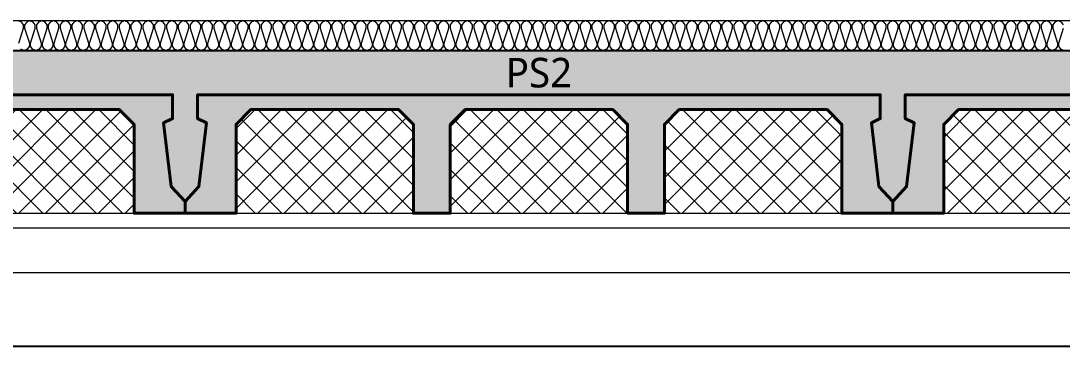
# Model space of a CAD drawing. Header units: millimetres. Extents: x 0 to 420000, y 0 to 297000.
# Drawn here: x 118302 to 121826, y 33150 to 34300 of the extents above; entities that cross this region are included whole.
import ezdxf
from ezdxf.enums import TextEntityAlignment as Align

# ---------------------------------------------------------------- set-up
doc = ezdxf.new("R2010")
doc.units = ezdxf.units.MM
doc.linetypes.add('0731_main_plan$0$form_$0$y-Landschaft$0$_$1$20120914_Verkehrsflächen_Grün$0$20120628_xref - Gammel$1$3_H-GL_F1_U3 - Default$0${ Offset Lines }', pattern=[0])
doc.linetypes.add('CEN', pattern=[62, 60, -1, 0, -1])
for name, color, linetype, lineweight in [('A-AXIS-LINE', 1, 'CEN', 15), ('A-CONC-LIN1', 2, 'Continuous', 40), ('A-CONC-LIN2', 7, 'Continuous', 25), ('A-ELEV-LIN2', 7, 'Continuous', 25), ('A-XXXX-INSL1', 15, 'Continuous', 18), ('A-XXXX-INSL2', 8, 'Continuous', 18)]:
    doc.layers.add(name, color=color, linetype=linetype, lineweight=lineweight)
doc.layers.add('A-CONC-SOLD', color=253, linetype='CEN')
doc.layers.add('A-XXXX-NPLT', color=144, linetype='Continuous', lineweight=15, plot=False)
doc.styles.add('맑은고딕', font='')
doc.styles.get('맑은고딕').set_extended_font_data('Malgun Gothic')

# ---------------------------------------------------------------- blocks, each defined once
blk = doc.blocks.new('axis(211208)')
at = {"layer": 'A-AXIS-LINE', "ltscale": 1000}
blk.add_line((4631788.1, -432118.7), (4955413.1, -432118.7), dxfattribs=at)
blk = doc.blocks.new('PS2')
at = {"layer": 'A-CONC-SOLD'}
h = blk.add_hatch(color=256, dxfattribs=at)
h.dxf.hatch_style = 1
h.paths.add_polyline_path([(1197.5, 0), (-1197.5, 0), (-1197.5, -510), (-1150.5, -460), (-1125, -245), (-1155, -230), (-1155, -150), (1155, -150), (1155, -230), (1125, -245), (1150.5, -460), (1197.5, -510)])
h = blk.add_hatch(color=256, dxfattribs=at)
h.dxf.hatch_style = 1
h.paths.add_polyline_path([(-1150.5, -460), (-1197.5, -510), (-1197.5, -550), (-1025, -550), (-1025, -510), (-1025, -250), (-975, -200), (-475, -200), (-425, -250), (-425, -510), (-425, -550), (-300, -550), (-300, -510), (-300, -250), (-250, -200), (250, -200), (300, -250), (300, -510), (300, -550), (425, -550), (425, -510), (425, -250), (475, -200), (975, -200), (1025, -250), (1025, -510), (1025, -550), (1197.5, -550), (1197.5, -510), (1150.5, -460), (1125, -245), (1155, -230), (1155, -150), (-1155, -150), (-1155, -230), (-1125, -245)])
at = {"layer": 'A-XXXX-INSL2'}
h = blk.add_hatch(dxfattribs=at)
h.set_pattern_fill('ANSI37', color=256, scale=20)
h.set_pattern_definition([(45, (-289951.5, -41968), (-44.90128, 44.90128), []), (135, (-289951.5, -41968), (-44.90128, -44.90128), [])])
h.paths.add_polyline_path([(-975, -200), (-1025, -250), (-1025, -510), (-1025, -550), (-425, -550), (-425, -510), (-425, -250), (-475, -200)])
h.paths.add_polyline_path([(-250, -200), (-300, -250), (-300, -510), (-300, -550), (300, -550), (300, -510), (300, -250), (250, -200)])
h.paths.add_polyline_path([(425, -510), (425, -550), (1025, -550), (1025, -510), (1025, -250), (975, -200), (475, -200), (425, -250)])
at = {"layer": 'A-CONC-LIN1', "color": 2, "linetype": '0731_main_plan$0$form_$0$y-Landschaft$0$_$1$20120914_Verkehrsflächen_Grün$0$20120628_xref - Gammel$1$3_H-GL_F1_U3 - Default$0${ Offset Lines }'}
blk.add_lwpolyline([(-300, -250), (-300, -510), (-300, -510), (-300, -550), (-425, -550), (-425, -510), (-425, -510), (-425, -250), (-475, -200), (-975, -200), (-1025, -250), (-1025, -510), (-1025, -510), (-1025, -550), (-1197.5, -550), (-1197.5, -510), (-1150.5, -460), (-1125, -245), (-1155, -230), (-1155, -150), (1155, -150), (1155, -230), (1125, -245), (1150.5, -460), (1197.5, -510), (1197.5, -550), (1025, -550), (1025, -510), (1025, -510), (1025, -250), (975, -200), (475, -200), (425, -250), (425, -510), (425, -510), (425, -550), (300, -550), (300, -510), (300, -510), (300, -250), (250, -200), (-250, -200)], close=True, dxfattribs=at)
at = {"layer": 'A-CONC-LIN2'}
blk.add_line((-1197.5, 0), (1197.5, 0), dxfattribs=at)
at = {"layer": 'A-XXXX-NPLT'}
for p, q in [((-1025, -550), (-425, -550)), ((-300, -550), (300, -550)), ((425, -550), (1025, -550))]:
    blk.add_line(p, q, dxfattribs=at)
at = {"layer": 'A-XXXX-NPLT', "style": '맑은고딕'}
blk.add_text('PS2', height=100, dxfattribs=at).set_placement((0, -75), align=Align.MIDDLE)
blk = doc.blocks.new('지하2층')
at = {"layer": 'A-ELEV-LIN2'}
blk.add_line((4692223.8, -392368.7), (4683273.8, -392368.7), dxfattribs=at)
at = {"layer": 'A-XXXX-INSL1'}
blk.add_lwpolyline([(4686073.8, -391968.7), (4725973.8, -391968.7), (4725973.8, -392418.7), (4726673.8, -392418.7), (4726673.8, -391968.7), (4734973.8, -391968.7)], dxfattribs=at)
at = {"layer": 'A-XXXX-INSL2'}
blk.add_line((4758623.8, -391268.7), (4681723.8, -391268.7), dxfattribs=at)
for points in [[(4692143.8, -391368.7), (4692132.8, -391364.7), (4692125.8, -391354.7), (4692125.8, -391343.7), (4692141.8, -391293.7)], [(4692141.8, -391282.7), (4692134.8, -391272.7), (4692123.8, -391268.7), (4692112.8, -391272.7), (4692105.8, -391282.7), (4692105.8, -391293.7), (4692121.8, -391343.7), (4692121.8, -391354.7), (4692114.8, -391364.7), (4692103.8, -391368.7), (4692092.8, -391364.7), (4692085.8, -391354.7), (4692085.8, -391343.7), (4692101.8, -391293.7), (4692101.8, -391282.7), (4692094.8, -391272.7), (4692083.8, -391268.7), (4692072.8, -391272.7), (4692065.8, -391282.7), (4692065.8, -391293.7), (4692081.8, -391343.7), (4692081.8, -391354.7), (4692074.8, -391364.7), (4692063.8, -391368.7), (4692052.8, -391364.7), (4692045.8, -391354.7), (4692045.8, -391343.7), (4692061.8, -391293.7), (4692061.8, -391282.7), (4692054.8, -391272.7), (4692043.8, -391268.7), (4692032.8, -391272.7), (4692025.8, -391282.7), (4692025.8, -391293.7), (4692041.8, -391343.7), (4692041.8, -391354.7), (4692034.8, -391364.7), (4692023.8, -391368.7), (4692012.8, -391364.7), (4692005.8, -391354.7), (4692005.8, -391343.7), (4692021.8, -391293.7), (4692021.8, -391282.7), (4692014.8, -391272.7), (4692003.8, -391268.7), (4691992.8, -391272.7), (4691985.8, -391282.7), (4691985.8, -391293.7), (4692001.8, -391343.7), (4692001.8, -391354.7), (4691994.8, -391364.7), (4691983.8, -391368.7), (4691972.8, -391364.7), (4691965.8, -391354.7), (4691965.8, -391343.7), (4691981.8, -391293.7), (4691981.8, -391282.7), (4691974.8, -391272.7), (4691963.8, -391268.7), (4691952.8, -391272.7), (4691945.8, -391282.7), (4691945.8, -391293.7), (4691961.8, -391343.7), (4691961.8, -391354.7), (4691954.8, -391364.7), (4691943.8, -391368.7), (4691932.8, -391364.7), (4691925.8, -391354.7), (4691925.8, -391343.7), (4691941.8, -391293.7), (4691941.8, -391282.7), (4691934.8, -391272.7), (4691923.8, -391268.7), (4691912.8, -391272.7), (4691905.8, -391282.7), (4691905.8, -391293.7), (4691921.8, -391343.7), (4691921.8, -391354.7), (4691914.8, -391364.7), (4691903.8, -391368.7), (4691892.8, -391364.7), (4691885.8, -391354.7), (4691885.8, -391343.7), (4691901.8, -391293.7), (4691901.8, -391282.7), (4691894.8, -391272.7), (4691883.8, -391268.7), (4691872.8, -391272.7), (4691865.8, -391282.7), (4691865.8, -391293.7), (4691881.8, -391343.7), (4691881.8, -391354.7), (4691874.8, -391364.7), (4691863.8, -391368.7), (4691852.8, -391364.7), (4691845.8, -391354.7), (4691845.8, -391343.7), (4691861.8, -391293.7), (4691861.8, -391282.7), (4691854.8, -391272.7), (4691843.8, -391268.7), (4691832.8, -391272.7), (4691825.8, -391282.7), (4691825.8, -391293.7), (4691841.8, -391343.7), (4691841.8, -391354.7), (4691834.8, -391364.7), (4691823.8, -391368.7), (4691812.8, -391364.7), (4691805.8, -391354.7), (4691805.8, -391343.7), (4691821.8, -391293.7), (4691821.8, -391282.7), (4691814.8, -391272.7), (4691803.8, -391268.7), (4691792.8, -391272.7), (4691785.8, -391282.7), (4691785.8, -391293.7), (4691801.8, -391343.7), (4691801.8, -391354.7), (4691794.8, -391364.7), (4691783.8, -391368.7), (4691772.8, -391364.7), (4691765.8, -391354.7), (4691765.8, -391343.7), (4691781.8, -391293.7), (4691781.8, -391282.7), (4691774.8, -391272.7), (4691763.8, -391268.7), (4691752.8, -391272.7), (4691745.8, -391282.7), (4691745.8, -391293.7), (4691761.8, -391343.7), (4691761.8, -391354.7), (4691754.8, -391364.7), (4691743.8, -391368.7), (4691732.8, -391364.7), (4691725.8, -391354.7), (4691725.8, -391343.7), (4691741.8, -391293.7), (4691741.8, -391282.7), (4691734.8, -391272.7), (4691723.8, -391268.7), (4691712.8, -391272.7), (4691705.8, -391282.7), (4691705.8, -391293.7), (4691721.8, -391343.7), (4691721.8, -391354.7), (4691714.8, -391364.7), (4691703.8, -391368.7), (4691692.8, -391364.7), (4691685.8, -391354.7), (4691685.8, -391343.7), (4691701.8, -391293.7), (4691701.8, -391282.7), (4691694.8, -391272.7), (4691683.8, -391268.7), (4691672.8, -391272.7), (4691665.8, -391282.7), (4691665.8, -391293.7), (4691681.8, -391343.7), (4691681.8, -391354.7), (4691674.8, -391364.7), (4691663.8, -391368.7), (4691652.8, -391364.7), (4691645.8, -391354.7), (4691645.8, -391343.7), (4691661.8, -391293.7), (4691661.8, -391282.7), (4691654.8, -391272.7), (4691643.8, -391268.7), (4691632.8, -391272.7), (4691625.8, -391282.7), (4691625.8, -391293.7), (4691641.8, -391343.7), (4691641.8, -391354.7), (4691634.8, -391364.7), (4691623.8, -391368.7), (4691612.8, -391364.7), (4691605.8, -391354.7), (4691605.8, -391343.7), (4691621.8, -391293.7), (4691621.8, -391282.7), (4691614.8, -391272.7), (4691603.8, -391268.7), (4691592.8, -391272.7), (4691585.8, -391282.7), (4691585.8, -391293.7), (4691601.8, -391343.7), (4691601.8, -391354.7), (4691594.8, -391364.7), (4691583.8, -391368.7), (4691572.8, -391364.7), (4691565.8, -391354.7), (4691565.8, -391343.7), (4691581.8, -391293.7), (4691581.8, -391282.7), (4691574.8, -391272.7), (4691563.8, -391268.7), (4691552.8, -391272.7), (4691545.8, -391282.7), (4691545.8, -391293.7), (4691561.8, -391343.7), (4691561.8, -391354.7), (4691554.8, -391364.7), (4691543.8, -391368.7), (4691532.8, -391364.7), (4691525.8, -391354.7), (4691525.8, -391343.7), (4691541.8, -391293.7), (4691541.8, -391282.7), (4691534.8, -391272.7), (4691523.8, -391268.7), (4691512.8, -391272.7), (4691505.8, -391282.7), (4691505.8, -391293.7), (4691521.8, -391343.7), (4691521.8, -391354.7), (4691514.8, -391364.7), (4691503.8, -391368.7), (4691492.8, -391364.7), (4691485.8, -391354.7), (4691485.8, -391343.7), (4691501.8, -391293.7), (4691501.8, -391282.7), (4691494.8, -391272.7), (4691483.8, -391268.7), (4691472.8, -391272.7), (4691465.8, -391282.7), (4691465.8, -391293.7), (4691481.8, -391343.7), (4691481.8, -391354.7), (4691474.8, -391364.7), (4691463.8, -391368.7), (4691452.8, -391364.7), (4691445.8, -391354.7), (4691445.8, -391343.7), (4691461.8, -391293.7), (4691461.8, -391282.7), (4691454.8, -391272.7), (4691443.8, -391268.7), (4691432.8, -391272.7), (4691425.8, -391282.7), (4691425.8, -391293.7), (4691441.8, -391343.7), (4691441.8, -391354.7), (4691434.8, -391364.7), (4691423.8, -391368.7), (4691412.8, -391364.7), (4691405.8, -391354.7), (4691405.8, -391343.7), (4691421.8, -391293.7), (4691421.8, -391282.7), (4691414.8, -391272.7), (4691403.8, -391268.7), (4691392.8, -391272.7), (4691385.8, -391282.7), (4691385.8, -391293.7), (4691401.8, -391343.7), (4691401.8, -391354.7), (4691394.8, -391364.7), (4691383.8, -391368.7), (4691372.8, -391364.7), (4691365.8, -391354.7), (4691365.8, -391343.7), (4691381.8, -391293.7), (4691381.8, -391282.7), (4691374.8, -391272.7), (4691363.8, -391268.7), (4691352.8, -391272.7), (4691345.8, -391282.7), (4691345.8, -391293.7), (4691361.8, -391343.7), (4691361.8, -391354.7), (4691354.8, -391364.7), (4691343.8, -391368.7), (4691332.8, -391364.7), (4691325.8, -391354.7), (4691325.8, -391343.7), (4691341.8, -391293.7), (4691341.8, -391282.7), (4691334.8, -391272.7), (4691323.8, -391268.7), (4691312.8, -391272.7), (4691305.8, -391282.7), (4691305.8, -391293.7), (4691321.8, -391343.7), (4691321.8, -391354.7), (4691314.8, -391364.7), (4691303.8, -391368.7), (4691292.8, -391364.7), (4691285.8, -391354.7), (4691285.8, -391343.7), (4691301.8, -391293.7), (4691301.8, -391282.7), (4691294.8, -391272.7), (4691283.8, -391268.7), (4691272.8, -391272.7), (4691265.8, -391282.7), (4691265.8, -391293.7), (4691281.8, -391343.7), (4691281.8, -391354.7), (4691274.8, -391364.7), (4691263.8, -391368.7), (4691252.8, -391364.7), (4691245.8, -391354.7), (4691245.8, -391343.7), (4691261.8, -391293.7), (4691261.8, -391282.7), (4691254.8, -391272.7), (4691243.8, -391268.7), (4691232.8, -391272.7), (4691225.8, -391282.7), (4691225.8, -391293.7), (4691241.8, -391343.7), (4691241.8, -391354.7), (4691234.8, -391364.7), (4691223.8, -391368.7), (4691212.8, -391364.7), (4691205.8, -391354.7), (4691205.8, -391343.7), (4691221.8, -391293.7), (4691221.8, -391282.7), (4691214.8, -391272.7), (4691203.8, -391268.7), (4691192.8, -391272.7), (4691185.8, -391282.7), (4691185.8, -391293.7), (4691201.8, -391343.7), (4691201.8, -391354.7), (4691194.8, -391364.7), (4691183.8, -391368.7), (4691172.8, -391364.7), (4691165.8, -391354.7), (4691165.8, -391343.7), (4691181.8, -391293.7), (4691181.8, -391282.7), (4691174.8, -391272.7), (4691163.8, -391268.7), (4691152.8, -391272.7), (4691145.8, -391282.7), (4691145.8, -391293.7), (4691161.8, -391343.7), (4691161.8, -391354.7), (4691154.8, -391364.7), (4691143.8, -391368.7), (4691132.8, -391364.7), (4691125.8, -391354.7), (4691125.8, -391343.7), (4691141.8, -391293.7), (4691141.8, -391282.7), (4691134.8, -391272.7), (4691123.8, -391268.7), (4691112.8, -391272.7), (4691105.8, -391282.7), (4691105.8, -391293.7), (4691121.8, -391343.7), (4691121.8, -391354.7), (4691114.8, -391364.7), (4691103.8, -391368.7), (4691092.8, -391364.7), (4691085.8, -391354.7), (4691085.8, -391343.7), (4691101.8, -391293.7), (4691101.8, -391282.7), (4691094.8, -391272.7), (4691083.8, -391268.7), (4691072.8, -391272.7), (4691065.8, -391282.7), (4691065.8, -391293.7), (4691081.8, -391343.7), (4691081.8, -391354.7), (4691074.8, -391364.7), (4691063.8, -391368.7), (4691052.8, -391364.7), (4691045.8, -391354.7), (4691045.8, -391343.7), (4691061.8, -391293.7), (4691061.8, -391282.7), (4691054.8, -391272.7), (4691043.8, -391268.7), (4691032.8, -391272.7), (4691025.8, -391282.7), (4691025.8, -391293.7), (4691041.8, -391343.7), (4691041.8, -391354.7), (4691034.8, -391364.7), (4691023.8, -391368.7), (4691012.8, -391364.7), (4691005.8, -391354.7), (4691005.8, -391343.7), (4691021.8, -391293.7), (4691021.8, -391282.7), (4691014.8, -391272.7), (4691003.8, -391268.7), (4690992.8, -391272.7), (4690985.8, -391282.7), (4690985.8, -391293.7), (4691001.8, -391343.7), (4691001.8, -391354.7), (4690994.8, -391364.7), (4690983.8, -391368.7), (4690972.8, -391364.7), (4690965.8, -391354.7), (4690965.8, -391343.7), (4690981.8, -391293.7), (4690981.8, -391282.7), (4690974.8, -391272.7), (4690963.8, -391268.7), (4690952.8, -391272.7), (4690945.8, -391282.7), (4690945.8, -391293.7), (4690961.8, -391343.7), (4690961.8, -391354.7), (4690954.8, -391364.7), (4690943.8, -391368.7), (4690932.8, -391364.7), (4690925.8, -391354.7), (4690925.8, -391343.7), (4690941.8, -391293.7), (4690941.8, -391282.7), (4690934.8, -391272.7), (4690923.8, -391268.7), (4690912.8, -391272.7), (4690905.8, -391282.7), (4690905.8, -391293.7), (4690921.8, -391343.7), (4690921.8, -391354.7), (4690914.8, -391364.7), (4690903.8, -391368.7), (4690892.8, -391364.7), (4690885.8, -391354.7), (4690885.8, -391343.7), (4690901.8, -391293.7), (4690901.8, -391282.7), (4690894.8, -391272.7), (4690883.8, -391268.7), (4690872.8, -391272.7), (4690865.8, -391282.7), (4690865.8, -391293.7), (4690881.8, -391343.7), (4690881.8, -391354.7), (4690874.8, -391364.7), (4690863.8, -391368.7), (4690852.8, -391364.7), (4690845.8, -391354.7), (4690845.8, -391343.7), (4690861.8, -391293.7), (4690861.8, -391282.7), (4690854.8, -391272.7), (4690843.8, -391268.7), (4690832.8, -391272.7), (4690825.8, -391282.7), (4690825.8, -391293.7), (4690841.8, -391343.7), (4690841.8, -391354.7), (4690834.8, -391364.7), (4690823.8, -391368.7), (4690812.8, -391364.7), (4690805.8, -391354.7), (4690805.8, -391343.7), (4690821.8, -391293.7), (4690821.8, -391282.7), (4690814.8, -391272.7), (4690803.8, -391268.7), (4690792.8, -391272.7), (4690785.8, -391282.7), (4690785.8, -391293.7), (4690801.8, -391343.7), (4690801.8, -391354.7), (4690794.8, -391364.7), (4690783.8, -391368.7), (4690772.8, -391364.7), (4690765.8, -391354.7), (4690765.8, -391343.7), (4690781.8, -391293.7), (4690781.8, -391282.7), (4690774.8, -391272.7), (4690763.8, -391268.7), (4690752.8, -391272.7), (4690745.8, -391282.7), (4690745.8, -391293.7), (4690761.8, -391343.7), (4690761.8, -391354.7), (4690754.8, -391364.7), (4690743.8, -391368.7), (4690732.8, -391364.7), (4690725.8, -391354.7), (4690725.8, -391343.7), (4690741.8, -391293.7), (4690741.8, -391282.7), (4690734.8, -391272.7), (4690723.8, -391268.7), (4690712.8, -391272.7), (4690705.8, -391282.7), (4690705.8, -391293.7), (4690721.8, -391343.7), (4690721.8, -391354.7), (4690714.8, -391364.7), (4690703.8, -391368.7), (4690692.8, -391364.7), (4690685.8, -391354.7), (4690685.8, -391343.7), (4690701.8, -391293.7), (4690701.8, -391282.7), (4690694.8, -391272.7), (4690683.8, -391268.7), (4690672.8, -391272.7), (4690665.8, -391282.7), (4690665.8, -391293.7), (4690681.8, -391343.7), (4690681.8, -391354.7), (4690674.8, -391364.7), (4690663.8, -391368.7), (4690652.8, -391364.7), (4690645.8, -391354.7), (4690645.8, -391343.7), (4690661.8, -391293.7), (4690661.8, -391282.7), (4690654.8, -391272.7), (4690643.8, -391268.7), (4690632.8, -391272.7), (4690625.8, -391282.7), (4690625.8, -391293.7), (4690641.8, -391343.7), (4690641.8, -391354.7), (4690634.8, -391364.7), (4690623.8, -391368.7), (4690612.8, -391364.7), (4690605.8, -391354.7), (4690605.8, -391343.7), (4690621.8, -391293.7), (4690621.8, -391282.7), (4690614.8, -391272.7), (4690603.8, -391268.7), (4690592.8, -391272.7), (4690585.8, -391282.7), (4690585.8, -391293.7), (4690601.8, -391343.7), (4690601.8, -391354.7), (4690594.8, -391364.7), (4690583.8, -391368.7), (4690572.8, -391364.7), (4690565.8, -391354.7), (4690565.8, -391343.7), (4690581.8, -391293.7), (4690581.8, -391282.7), (4690574.8, -391272.7), (4690563.8, -391268.7), (4690552.8, -391272.7), (4690545.8, -391282.7), (4690545.8, -391293.7), (4690561.8, -391343.7), (4690561.8, -391354.7), (4690554.8, -391364.7), (4690543.8, -391368.7), (4690532.8, -391364.7), (4690525.8, -391354.7), (4690525.8, -391343.7), (4690541.8, -391293.7), (4690541.8, -391282.7), (4690534.8, -391272.7), (4690523.8, -391268.7), (4690512.8, -391272.7), (4690505.8, -391282.7), (4690505.8, -391293.7), (4690521.8, -391343.7), (4690521.8, -391354.7), (4690514.8, -391364.7), (4690503.8, -391368.7), (4690492.8, -391364.7), (4690485.8, -391354.7), (4690485.8, -391343.7), (4690501.8, -391293.7), (4690501.8, -391282.7), (4690494.8, -391272.7), (4690483.8, -391268.7), (4690472.8, -391272.7), (4690465.8, -391282.7), (4690465.8, -391293.7), (4690481.8, -391343.7), (4690481.8, -391354.7), (4690474.8, -391364.7), (4690463.8, -391368.7), (4690452.8, -391364.7), (4690445.8, -391354.7), (4690445.8, -391343.7), (4690461.8, -391293.7), (4690461.8, -391282.7), (4690454.8, -391272.7), (4690443.8, -391268.7), (4690432.8, -391272.7), (4690425.8, -391282.7), (4690425.8, -391293.7), (4690441.8, -391343.7), (4690441.8, -391354.7), (4690434.8, -391364.7), (4690423.8, -391368.7), (4690412.8, -391364.7), (4690405.8, -391354.7), (4690405.8, -391343.7), (4690421.8, -391293.7), (4690421.8, -391282.7), (4690414.8, -391272.7), (4690403.8, -391268.7), (4690392.8, -391272.7), (4690385.8, -391282.7), (4690385.8, -391293.7), (4690401.8, -391343.7), (4690401.8, -391354.7), (4690394.8, -391364.7), (4690383.8, -391368.7), (4690372.8, -391364.7), (4690365.8, -391354.7), (4690365.8, -391343.7), (4690381.8, -391293.7), (4690381.8, -391282.7), (4690374.8, -391272.7), (4690363.8, -391268.7), (4690352.8, -391272.7), (4690345.8, -391282.7), (4690345.8, -391293.7), (4690361.8, -391343.7), (4690361.8, -391354.7), (4690354.8, -391364.7), (4690343.8, -391368.7), (4690332.8, -391364.7), (4690325.8, -391354.7), (4690325.8, -391343.7), (4690341.8, -391293.7), (4690341.8, -391282.7), (4690334.8, -391272.7), (4690323.8, -391268.7), (4690312.8, -391272.7), (4690305.8, -391282.7), (4690305.8, -391293.7), (4690321.8, -391343.7), (4690321.8, -391354.7), (4690314.8, -391364.7), (4690303.8, -391368.7), (4690292.8, -391364.7), (4690285.8, -391354.7), (4690285.8, -391343.7), (4690301.8, -391293.7), (4690301.8, -391282.7), (4690294.8, -391272.7), (4690283.8, -391268.7), (4690272.8, -391272.7), (4690265.8, -391282.7), (4690265.8, -391293.7), (4690281.8, -391343.7), (4690281.8, -391354.7), (4690274.8, -391364.7), (4690263.8, -391368.7), (4690252.8, -391364.7), (4690245.8, -391354.7), (4690245.8, -391343.7), (4690261.8, -391293.7), (4690261.8, -391282.7), (4690254.8, -391272.7), (4690243.8, -391268.7), (4690232.8, -391272.7), (4690225.8, -391282.7), (4690225.8, -391293.7), (4690241.8, -391343.7), (4690241.8, -391354.7), (4690234.8, -391364.7), (4690223.8, -391368.7), (4690212.8, -391364.7), (4690205.8, -391354.7), (4690205.8, -391343.7), (4690221.8, -391293.7), (4690221.8, -391282.7), (4690214.8, -391272.7), (4690203.8, -391268.7), (4690192.8, -391272.7), (4690185.8, -391282.7), (4690185.8, -391293.7), (4690201.8, -391343.7), (4690201.8, -391354.7), (4690194.8, -391364.7), (4690183.8, -391368.7), (4690172.8, -391364.7), (4690165.8, -391354.7), (4690165.8, -391343.7), (4690181.8, -391293.7), (4690181.8, -391282.7), (4690174.8, -391272.7), (4690163.8, -391268.7), (4690152.8, -391272.7), (4690145.8, -391282.7), (4690145.8, -391293.7), (4690161.8, -391343.7), (4690161.8, -391354.7), (4690154.8, -391364.7), (4690143.8, -391368.7), (4690132.8, -391364.7), (4690125.8, -391354.7), (4690125.8, -391343.7), (4690141.8, -391293.7), (4690141.8, -391282.7), (4690134.8, -391272.7), (4690123.8, -391268.7), (4690112.8, -391272.7), (4690105.8, -391282.7), (4690105.8, -391293.7), (4690121.8, -391343.7), (4690121.8, -391354.7), (4690114.8, -391364.7), (4690103.8, -391368.7), (4690092.8, -391364.7), (4690085.8, -391354.7), (4690085.8, -391343.7), (4690101.8, -391293.7), (4690101.8, -391282.7), (4690094.8, -391272.7), (4690083.8, -391268.7), (4690072.8, -391272.7), (4690065.8, -391282.7), (4690065.8, -391293.7), (4690081.8, -391343.7), (4690081.8, -391354.7), (4690074.8, -391364.7), (4690063.8, -391368.7), (4690052.8, -391364.7), (4690045.8, -391354.7), (4690045.8, -391343.7), (4690061.8, -391293.7), (4690061.8, -391282.7), (4690054.8, -391272.7), (4690043.8, -391268.7), (4690032.8, -391272.7), (4690025.8, -391282.7), (4690025.8, -391293.7), (4690041.8, -391343.7), (4690041.8, -391354.7), (4690034.8, -391364.7), (4690023.8, -391368.7), (4690012.8, -391364.7), (4690005.8, -391354.7), (4690005.8, -391343.7), (4690021.8, -391293.7), (4690021.8, -391282.7), (4690014.8, -391272.7), (4690003.8, -391268.7), (4689992.8, -391272.7), (4689985.8, -391282.7), (4689985.8, -391293.7), (4690001.8, -391343.7), (4690001.8, -391354.7), (4689994.8, -391364.7), (4689983.8, -391368.7), (4689972.8, -391364.7), (4689965.8, -391354.7), (4689965.8, -391343.7), (4689981.8, -391293.7), (4689981.8, -391282.7), (4689974.8, -391272.7), (4689963.8, -391268.7), (4689952.8, -391272.7), (4689945.8, -391282.7), (4689945.8, -391293.7), (4689961.8, -391343.7), (4689961.8, -391354.7), (4689954.8, -391364.7), (4689943.8, -391368.7), (4689932.8, -391364.7), (4689925.8, -391354.7), (4689925.8, -391343.7), (4689941.8, -391293.7), (4689941.8, -391282.7), (4689934.8, -391272.7), (4689923.8, -391268.7), (4689912.8, -391272.7), (4689905.8, -391282.7), (4689905.8, -391293.7), (4689921.8, -391343.7), (4689921.8, -391354.7), (4689914.8, -391364.7), (4689903.8, -391368.7), (4689892.8, -391364.7), (4689885.8, -391354.7), (4689885.8, -391343.7), (4689901.8, -391293.7), (4689901.8, -391282.7), (4689894.8, -391272.7), (4689883.8, -391268.7), (4689872.8, -391272.7), (4689865.8, -391282.7), (4689865.8, -391293.7), (4689881.8, -391343.7), (4689881.8, -391354.7), (4689874.8, -391364.7), (4689863.8, -391368.7), (4689852.8, -391364.7), (4689845.8, -391354.7), (4689845.8, -391343.7), (4689861.8, -391293.7), (4689861.8, -391282.7), (4689854.8, -391272.7), (4689843.8, -391268.7), (4689832.8, -391272.7), (4689825.8, -391282.7), (4689825.8, -391293.7), (4689841.8, -391343.7), (4689841.8, -391354.7), (4689834.8, -391364.7), (4689823.8, -391368.7), (4689812.8, -391364.7), (4689805.8, -391354.7), (4689805.8, -391343.7), (4689821.8, -391293.7), (4689821.8, -391282.7), (4689814.8, -391272.7), (4689803.8, -391268.7), (4689792.8, -391272.7), (4689785.8, -391282.7), (4689785.8, -391293.7), (4689801.8, -391343.7), (4689801.8, -391354.7), (4689794.8, -391364.7), (4689783.8, -391368.7), (4689772.8, -391364.7), (4689765.8, -391354.7), (4689765.8, -391343.7), (4689781.8, -391293.7), (4689781.8, -391282.7), (4689774.8, -391272.7), (4689763.8, -391268.7), (4689752.8, -391272.7), (4689745.8, -391282.7), (4689745.8, -391293.7), (4689761.8, -391343.7), (4689761.8, -391354.7), (4689754.8, -391364.7), (4689743.8, -391368.7), (4689732.8, -391364.7), (4689725.8, -391354.7), (4689725.8, -391343.7), (4689741.8, -391293.7), (4689741.8, -391282.7), (4689734.8, -391272.7), (4689723.8, -391268.7), (4689712.8, -391272.7), (4689705.8, -391282.7), (4689705.8, -391293.7), (4689721.8, -391343.7), (4689721.8, -391354.7), (4689714.8, -391364.7), (4689703.8, -391368.7), (4689692.8, -391364.7), (4689685.8, -391354.7), (4689685.8, -391343.7), (4689701.8, -391293.7), (4689701.8, -391282.7), (4689694.8, -391272.7), (4689683.8, -391268.7), (4689672.8, -391272.7), (4689665.8, -391282.7), (4689665.8, -391293.7), (4689681.8, -391343.7), (4689681.8, -391354.7), (4689674.8, -391364.7), (4689663.8, -391368.7), (4689652.8, -391364.7), (4689645.8, -391354.7), (4689645.8, -391343.7), (4689661.8, -391293.7), (4689661.8, -391282.7), (4689654.8, -391272.7), (4689643.8, -391268.7), (4689632.8, -391272.7), (4689625.8, -391282.7), (4689625.8, -391293.7), (4689641.8, -391343.7), (4689641.8, -391354.7), (4689634.8, -391364.7), (4689623.8, -391368.7), (4689612.8, -391364.7), (4689605.8, -391354.7), (4689605.8, -391343.7), (4689621.8, -391293.7), (4689621.8, -391282.7), (4689614.8, -391272.7), (4689603.8, -391268.7), (4689592.8, -391272.7), (4689585.8, -391282.7), (4689585.8, -391293.7), (4689601.8, -391343.7), (4689601.8, -391354.7), (4689594.8, -391364.7), (4689583.8, -391368.7), (4689572.8, -391364.7), (4689565.8, -391354.7), (4689565.8, -391343.7), (4689581.8, -391293.7), (4689581.8, -391282.7), (4689574.8, -391272.7), (4689563.8, -391268.7), (4689552.8, -391272.7), (4689545.8, -391282.7), (4689545.8, -391293.7), (4689561.8, -391343.7), (4689561.8, -391354.7), (4689554.8, -391364.7), (4689543.8, -391368.7), (4689532.8, -391364.7), (4689525.8, -391354.7), (4689525.8, -391343.7), (4689541.8, -391293.7), (4689541.8, -391282.7), (4689534.8, -391272.7), (4689523.8, -391268.7), (4689512.8, -391272.7), (4689505.8, -391282.7), (4689505.8, -391293.7), (4689521.8, -391343.7), (4689521.8, -391354.7), (4689514.8, -391364.7), (4689503.8, -391368.7), (4689492.8, -391364.7), (4689485.8, -391354.7), (4689485.8, -391343.7), (4689501.8, -391293.7), (4689501.8, -391282.7), (4689494.8, -391272.7), (4689483.8, -391268.7), (4689472.8, -391272.7), (4689465.8, -391282.7), (4689465.8, -391293.7), (4689481.8, -391343.7), (4689481.8, -391354.7), (4689474.8, -391364.7), (4689463.8, -391368.7), (4689452.8, -391364.7), (4689445.8, -391354.7), (4689445.8, -391343.7), (4689461.8, -391293.7), (4689461.8, -391282.7), (4689454.8, -391272.7), (4689443.8, -391268.7), (4689432.8, -391272.7), (4689425.8, -391282.7), (4689425.8, -391293.7), (4689441.8, -391343.7), (4689441.8, -391354.7), (4689434.8, -391364.7), (4689423.8, -391368.7), (4689412.8, -391364.7), (4689405.8, -391354.7), (4689405.8, -391343.7), (4689421.8, -391293.7), (4689421.8, -391282.7), (4689414.8, -391272.7), (4689403.8, -391268.7), (4689392.8, -391272.7), (4689385.8, -391282.7), (4689385.8, -391293.7), (4689401.8, -391343.7), (4689401.8, -391354.7), (4689394.8, -391364.7), (4689383.8, -391368.7), (4689372.8, -391364.7), (4689365.8, -391354.7), (4689365.8, -391343.7), (4689381.8, -391293.7), (4689381.8, -391282.7), (4689374.8, -391272.7), (4689363.8, -391268.7), (4689352.8, -391272.7), (4689345.8, -391282.7), (4689345.8, -391293.7), (4689361.8, -391343.7), (4689361.8, -391354.7), (4689354.8, -391364.7), (4689343.8, -391368.7), (4689332.8, -391364.7), (4689325.8, -391354.7), (4689325.8, -391343.7), (4689341.8, -391293.7), (4689341.8, -391282.7), (4689334.8, -391272.7), (4689323.8, -391268.7), (4689312.8, -391272.7), (4689305.8, -391282.7), (4689305.8, -391293.7), (4689321.8, -391343.7), (4689321.8, -391354.7), (4689314.8, -391364.7), (4689303.8, -391368.7), (4689292.8, -391364.7), (4689285.8, -391354.7), (4689285.8, -391343.7), (4689301.8, -391293.7), (4689301.8, -391282.7), (4689294.8, -391272.7), (4689283.8, -391268.7), (4689272.8, -391272.7), (4689265.8, -391282.7), (4689265.8, -391293.7), (4689281.8, -391343.7), (4689281.8, -391354.7), (4689274.8, -391364.7), (4689263.8, -391368.7), (4689252.8, -391364.7), (4689245.8, -391354.7), (4689245.8, -391343.7), (4689261.8, -391293.7), (4689261.8, -391282.7), (4689254.8, -391272.7), (4689243.8, -391268.7), (4689232.8, -391272.7), (4689225.8, -391282.7), (4689225.8, -391293.7), (4689241.8, -391343.7), (4689241.8, -391354.7), (4689234.8, -391364.7), (4689223.8, -391368.7), (4689212.8, -391364.7), (4689205.8, -391354.7), (4689205.8, -391343.7), (4689221.8, -391293.7), (4689221.8, -391282.7), (4689214.8, -391272.7), (4689203.8, -391268.7), (4689192.8, -391272.7), (4689185.8, -391282.7), (4689185.8, -391293.7), (4689201.8, -391343.7), (4689201.8, -391354.7), (4689194.8, -391364.7), (4689183.8, -391368.7), (4689172.8, -391364.7), (4689165.8, -391354.7), (4689165.8, -391343.7), (4689181.8, -391293.7), (4689181.8, -391282.7), (4689174.8, -391272.7), (4689163.8, -391268.7), (4689152.8, -391272.7), (4689145.8, -391282.7), (4689145.8, -391293.7), (4689161.8, -391343.7), (4689161.8, -391354.7), (4689154.8, -391364.7), (4689143.8, -391368.7), (4689132.8, -391364.7), (4689125.8, -391354.7), (4689125.8, -391343.7), (4689141.8, -391293.7), (4689141.8, -391282.7), (4689134.8, -391272.7), (4689123.8, -391268.7), (4689112.8, -391272.7), (4689105.8, -391282.7), (4689105.8, -391293.7), (4689121.8, -391343.7), (4689121.8, -391354.7), (4689114.8, -391364.7), (4689103.8, -391368.7), (4689092.8, -391364.7), (4689085.8, -391354.7), (4689085.8, -391343.7), (4689101.8, -391293.7), (4689101.8, -391282.7), (4689094.8, -391272.7), (4689083.8, -391268.7), (4689072.8, -391272.7), (4689065.8, -391282.7), (4689065.8, -391293.7), (4689081.8, -391343.7), (4689081.8, -391354.7), (4689074.8, -391364.7), (4689063.8, -391368.7), (4689052.8, -391364.7), (4689045.8, -391354.7), (4689045.8, -391343.7), (4689061.8, -391293.7), (4689061.8, -391282.7), (4689054.8, -391272.7), (4689043.8, -391268.7), (4689032.8, -391272.7), (4689025.8, -391282.7), (4689025.8, -391293.7), (4689041.8, -391343.7), (4689041.8, -391354.7), (4689034.8, -391364.7), (4689023.8, -391368.7), (4689012.8, -391364.7), (4689005.8, -391354.7), (4689005.8, -391343.7), (4689021.8, -391293.7), (4689021.8, -391282.7), (4689014.8, -391272.7), (4689003.8, -391268.7), (4688992.8, -391272.7), (4688985.8, -391282.7), (4688985.8, -391293.7), (4689001.8, -391343.7), (4689001.8, -391354.7), (4688994.8, -391364.7), (4688983.8, -391368.7), (4688972.8, -391364.7), (4688965.8, -391354.7), (4688965.8, -391343.7), (4688981.8, -391293.7), (4688981.8, -391282.7), (4688974.8, -391272.7), (4688963.8, -391268.7), (4688952.8, -391272.7), (4688945.8, -391282.7), (4688945.8, -391293.7), (4688961.8, -391343.7), (4688961.8, -391354.7), (4688954.8, -391364.7), (4688943.8, -391368.7), (4688932.8, -391364.7), (4688925.8, -391354.7), (4688925.8, -391343.7), (4688941.8, -391293.7), (4688941.8, -391282.7), (4688934.8, -391272.7), (4688923.8, -391268.7), (4688912.8, -391272.7), (4688905.8, -391282.7), (4688905.8, -391293.7), (4688921.8, -391343.7), (4688921.8, -391354.7), (4688914.8, -391364.7), (4688903.8, -391368.7), (4688892.8, -391364.7), (4688885.8, -391354.7), (4688885.8, -391343.7), (4688901.8, -391293.7), (4688901.8, -391282.7), (4688894.8, -391272.7), (4688883.8, -391268.7), (4688872.8, -391272.7), (4688865.8, -391282.7), (4688865.8, -391293.7), (4688881.8, -391343.7), (4688881.8, -391354.7), (4688874.8, -391364.7), (4688863.8, -391368.7), (4688852.8, -391364.7), (4688845.8, -391354.7), (4688845.8, -391343.7), (4688861.8, -391293.7), (4688861.8, -391282.7), (4688854.8, -391272.7), (4688843.8, -391268.7), (4688832.8, -391272.7), (4688825.8, -391282.7), (4688825.8, -391293.7), (4688841.8, -391343.7), (4688841.8, -391354.7), (4688834.8, -391364.7), (4688823.8, -391368.7), (4688812.8, -391364.7), (4688805.8, -391354.7), (4688805.8, -391343.7), (4688821.8, -391293.7), (4688821.8, -391282.7), (4688814.8, -391272.7), (4688803.8, -391268.7), (4688792.8, -391272.7), (4688785.8, -391282.7), (4688785.8, -391293.7), (4688801.8, -391343.7), (4688801.8, -391354.7), (4688794.8, -391364.7), (4688783.8, -391368.7), (4688772.8, -391364.7), (4688765.8, -391354.7), (4688765.8, -391343.7), (4688781.8, -391293.7), (4688781.8, -391282.7), (4688774.8, -391272.7), (4688763.8, -391268.7), (4688752.8, -391272.7), (4688745.8, -391282.7), (4688745.8, -391293.7), (4688761.8, -391343.7), (4688761.8, -391354.7), (4688754.8, -391364.7), (4688743.8, -391368.7), (4688732.8, -391364.7), (4688725.8, -391354.7), (4688725.8, -391343.7), (4688741.8, -391293.7), (4688741.8, -391282.7), (4688734.8, -391272.7), (4688723.8, -391268.7), (4688712.8, -391272.7), (4688705.8, -391282.7), (4688705.8, -391293.7), (4688721.8, -391343.7), (4688721.8, -391354.7), (4688714.8, -391364.7), (4688703.8, -391368.7), (4688692.8, -391364.7), (4688685.8, -391354.7), (4688685.8, -391343.7), (4688701.8, -391293.7), (4688701.8, -391282.7), (4688694.8, -391272.7), (4688683.8, -391268.7), (4688672.8, -391272.7), (4688665.8, -391282.7), (4688665.8, -391293.7), (4688681.8, -391343.7), (4688681.8, -391354.7), (4688674.8, -391364.7), (4688663.8, -391368.7), (4688652.8, -391364.7), (4688645.8, -391354.7), (4688645.8, -391343.7), (4688661.8, -391293.7), (4688661.8, -391282.7), (4688654.8, -391272.7), (4688643.8, -391268.7), (4688632.8, -391272.7), (4688625.8, -391282.7), (4688625.8, -391293.7), (4688641.8, -391343.7), (4688641.8, -391354.7), (4688634.8, -391364.7), (4688623.8, -391368.7), (4688612.8, -391364.7)], [(4688605.8, -391343.7), (4688621.8, -391293.7), (4688621.8, -391282.7), (4688614.8, -391272.7), (4688603.8, -391268.7)]]:
    blk.add_lwpolyline(points, dxfattribs=at)
for p in [(4687971.3, -391368.7), (4690366.3, -391368.7), (4692761.3, -391368.7)]:
    blk.add_blockref('PS2', p)

msp = doc.modelspace()

# ---------------------------------------------------------------- block references
msp.add_blockref('지하2층', (-4570311.3, 425568.7))
at = {"layer": 'A-AXIS-LINE'}
msp.add_blockref('axis(211208)', (-4581588.1, 465568.7), dxfattribs=at)

doc.saveas('drawing.dxf')
